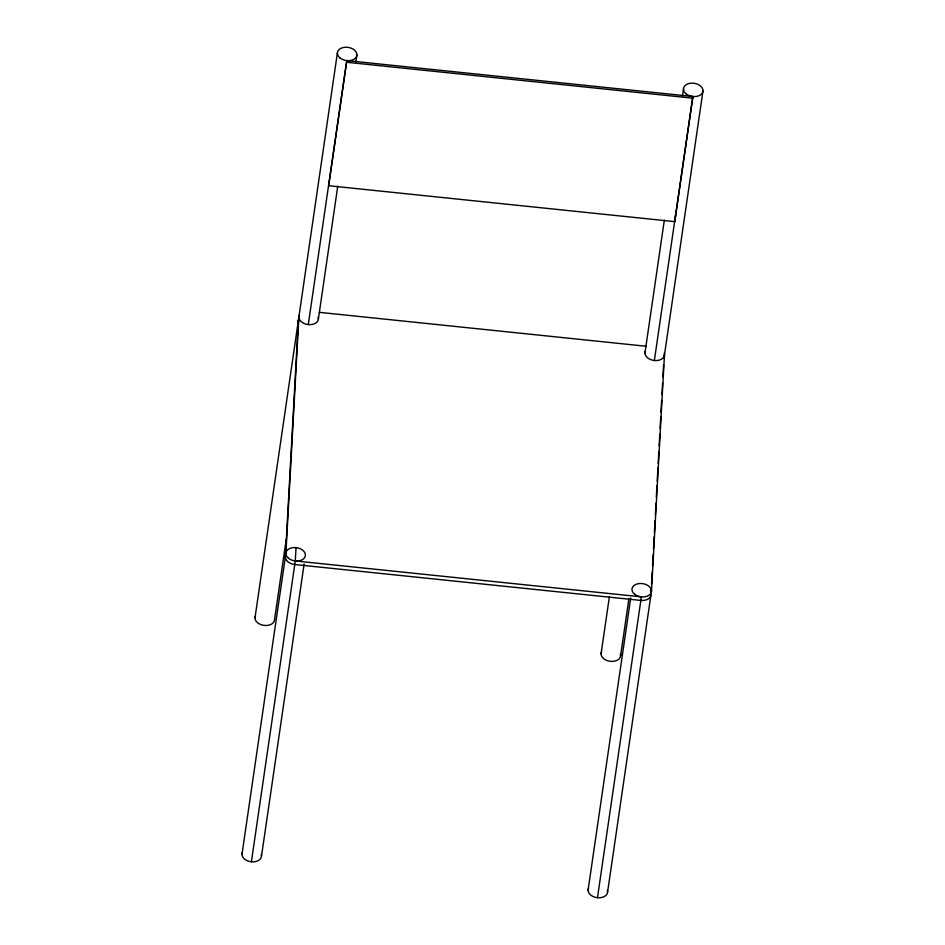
<?xml version="1.0" encoding="UTF-8"?>
<svg xmlns="http://www.w3.org/2000/svg" width="945" height="945" viewBox="0 0 945 945"><rect width="100%" height="100%" fill="white"/><g stroke="black" fill="none" stroke-linecap="round" stroke-linejoin="round"><path stroke-width="1.42" d="M298.372 320.485L285.378 556.841A9.816 6.65 8.3 0 0 294.769 564.519L640.852 600.429A9.816 6.65 8.3 0 0 650.963 594.783L651.27 589.267M298.892 316.918L285.898 553.274L242.014 854.126M242.44 852.437A9.816 6.65 8.3 0 0 251.394 861.805L295.289 560.952L296.021 547.627M299.317 315.228A9.816 6.65 8.3 0 0 308.283 324.584L346.791 60.598L692.874 96.52L674.777 221.638L328.683 185.716L328.777 184.062M328.683 185.716L346.791 60.598M651.566 583.762L652.215 572.032M652.534 566.161L653.184 554.432M653.503 548.572L654.153 536.843M654.389 532.437L655.039 520.707M655.357 514.848L656.007 503.118M656.326 497.247L656.976 485.517M657.212 481.123L657.933 467.917M658.181 463.522L658.819 451.793M659.149 445.934L659.787 434.192M660.118 428.333L660.756 416.603M661.004 412.209L661.642 400.479M661.972 394.608L662.61 382.879M662.929 377.008L663.591 365.089M664.477 354.859L651.483 591.216L607.6 892.068M674.777 221.638L674.86 219.972M675.439 217.09L675.521 215.436M255.008 617.77L337.4 52.932M286.217 539.465L274.499 619.79A9.816 6.65 8.3 0 1 263.123 625.247A9.816 6.65 8.3 0 1 255.433 616.081M318.394 318.938L337.755 186.224M355.84 62.252L356.903 54.952M261.505 856.158L304.125 564.059M601.091 653.692L609.395 596.732M644.974 352.839L664.347 220.114M682.432 96.142L683.495 88.842M645.411 351.15A9.816 6.65 8.3 0 0 654.365 360.506L692.874 96.52M620.593 655.712L628.874 598.882M663.957 358.427L702.986 90.874M588.097 890.048L630.705 597.961M588.522 888.359A9.816 6.65 8.3 0 0 597.476 897.715L641.371 596.862L295.289 560.952M346.697 62.264L692.779 98.186M319.268 312.334L646.297 346.272M261.269 854.398A9.816 6.65 8.3 0 1 251.394 861.805M620.345 653.952A9.816 6.65 8.3 0 1 610.47 661.358A9.816 6.65 8.3 0 1 601.516 652.003M607.351 890.308A9.816 6.65 8.3 0 1 597.476 897.715M664.24 353.099A9.816 6.65 8.3 0 1 654.365 360.506M298.608 322.245A9.816 6.65 8.3 0 1 298.797 318.796M318.158 317.189A9.816 6.65 8.3 0 1 308.283 324.584M634.579 594.204A9.816 6.65 8.3 0 0 651.058 592.905A9.816 6.65 8.3 0 0 639.564 583.514A9.816 6.65 8.3 0 0 634.579 594.204M339.999 57.94A9.816 6.65 8.3 0 0 356.478 56.641A9.816 6.65 8.3 0 0 344.984 47.25A9.816 6.65 8.3 0 0 339.999 57.94M686.082 93.85A9.816 6.65 8.3 0 0 702.56 92.563A9.816 6.65 8.3 0 0 691.067 83.172A9.816 6.65 8.3 0 0 686.082 93.85M288.497 558.282A9.816 6.65 8.3 0 0 304.975 556.995A9.816 6.65 8.3 0 0 293.482 547.592A9.816 6.65 8.3 0 0 288.497 558.282"/></g></svg>
